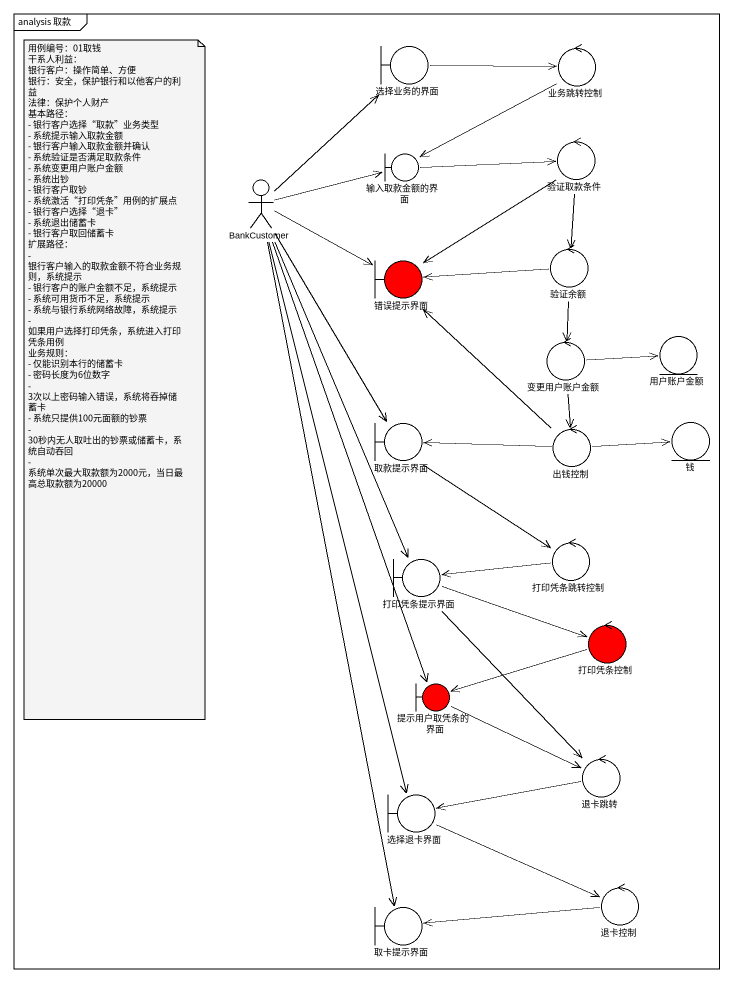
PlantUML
@startuml
mainframe analysis 取款
boundary 选择业务的界面
control 业务跳转控制
boundary 输入取款金额的界面
control 验证取款条件
actor BankCustomer
boundary 错误提示界面 #FF0000
control 验证余额
control 变更用户账户金额
entity 用户账户金额
boundary 取款提示界面
control 出钱控制
entity 钱
control 打印凭条跳转控制
boundary 打印凭条提示界面
control 打印凭条控制 #FF0000
boundary 提示用户取凭条的界面 #FF0000
control 退卡跳转
boundary 选择退卡界面
control 退卡控制
boundary 取卡提示界面
选择业务的界面 -right-> 业务跳转控制
业务跳转控制 --> 输入取款金额的界面
输入取款金额的界面 -right-> 验证取款条件
验证取款条件 --> 错误提示界面
验证取款条件 --> 验证余额
BankCustomer -up-> 选择业务的界面
BankCustomer -right-> 输入取款金额的界面
BankCustomer -right-> 错误提示界面
BankCustomer --> 取款提示界面
BankCustomer --> 打印凭条提示界面
BankCustomer --> 提示用户取凭条的界面
BankCustomer --> 选择退卡界面
BankCustomer --> 取卡提示界面
验证余额 -left-> 错误提示界面
验证余额 --> 变更用户账户金额
变更用户账户金额 -right-> 用户账户金额
变更用户账户金额 --> 出钱控制
取款提示界面 --> 打印凭条跳转控制
出钱控制 -up-> 错误提示界面
出钱控制 -left-> 取款提示界面
出钱控制 -right-> 钱
打印凭条跳转控制 -left-> 打印凭条提示界面
打印凭条提示界面 -right-> 打印凭条控制
打印凭条提示界面 --> 退卡跳转
打印凭条控制 -left-> 提示用户取凭条的界面
提示用户取凭条的界面 -right-> 退卡跳转
退卡跳转 -left-> 选择退卡界面
选择退卡界面 -right-> 退卡控制
退卡控制 -left-> 取卡提示界面
note as N1
  用例编号：01取钱
  干系人利益：
  银行客户：操作简单、方便
  银行：安全，保护银行和以他客户的利益
  法律：保护个人财产
  基本路径：
  - 银行客户选择“取款”业务类型
  - 系统提示输入取款金额
  - 银行客户输入取款金额并确认
  - 系统验证是否满足取款条件
  - 系统变更用户账户金额
  - 系统出钞
  - 银行客户取钞
  - 系统激活“打印凭条”用例的扩展点
  - 银行客户选择“退卡”
  - 系统退出储蓄卡
  - 银行客户取回储蓄卡
  扩展路径：
  - 银行客户输入的取款金额不符合业务规则，系统提示
  - 银行客户的账户金额不足，系统提示
  - 系统可用货币不足，系统提示
  - 系统与银行系统网络故障，系统提示
  - 如果用户选择打印凭条，系统进入打印凭条用例
  业务规则：
  - 仅能识别本行的储蓄卡
  - 密码长度为6位数字
  - 3次以上密码输入错误，系统将吞掉储蓄卡
  - 系统只提供100元面额的钞票
  - 30秒内无人取吐出的钞票或储蓄卡，系统自动吞回
  - 系统单次最大取款额为2000元，当日最高总取款额为20000
end note
@enduml
